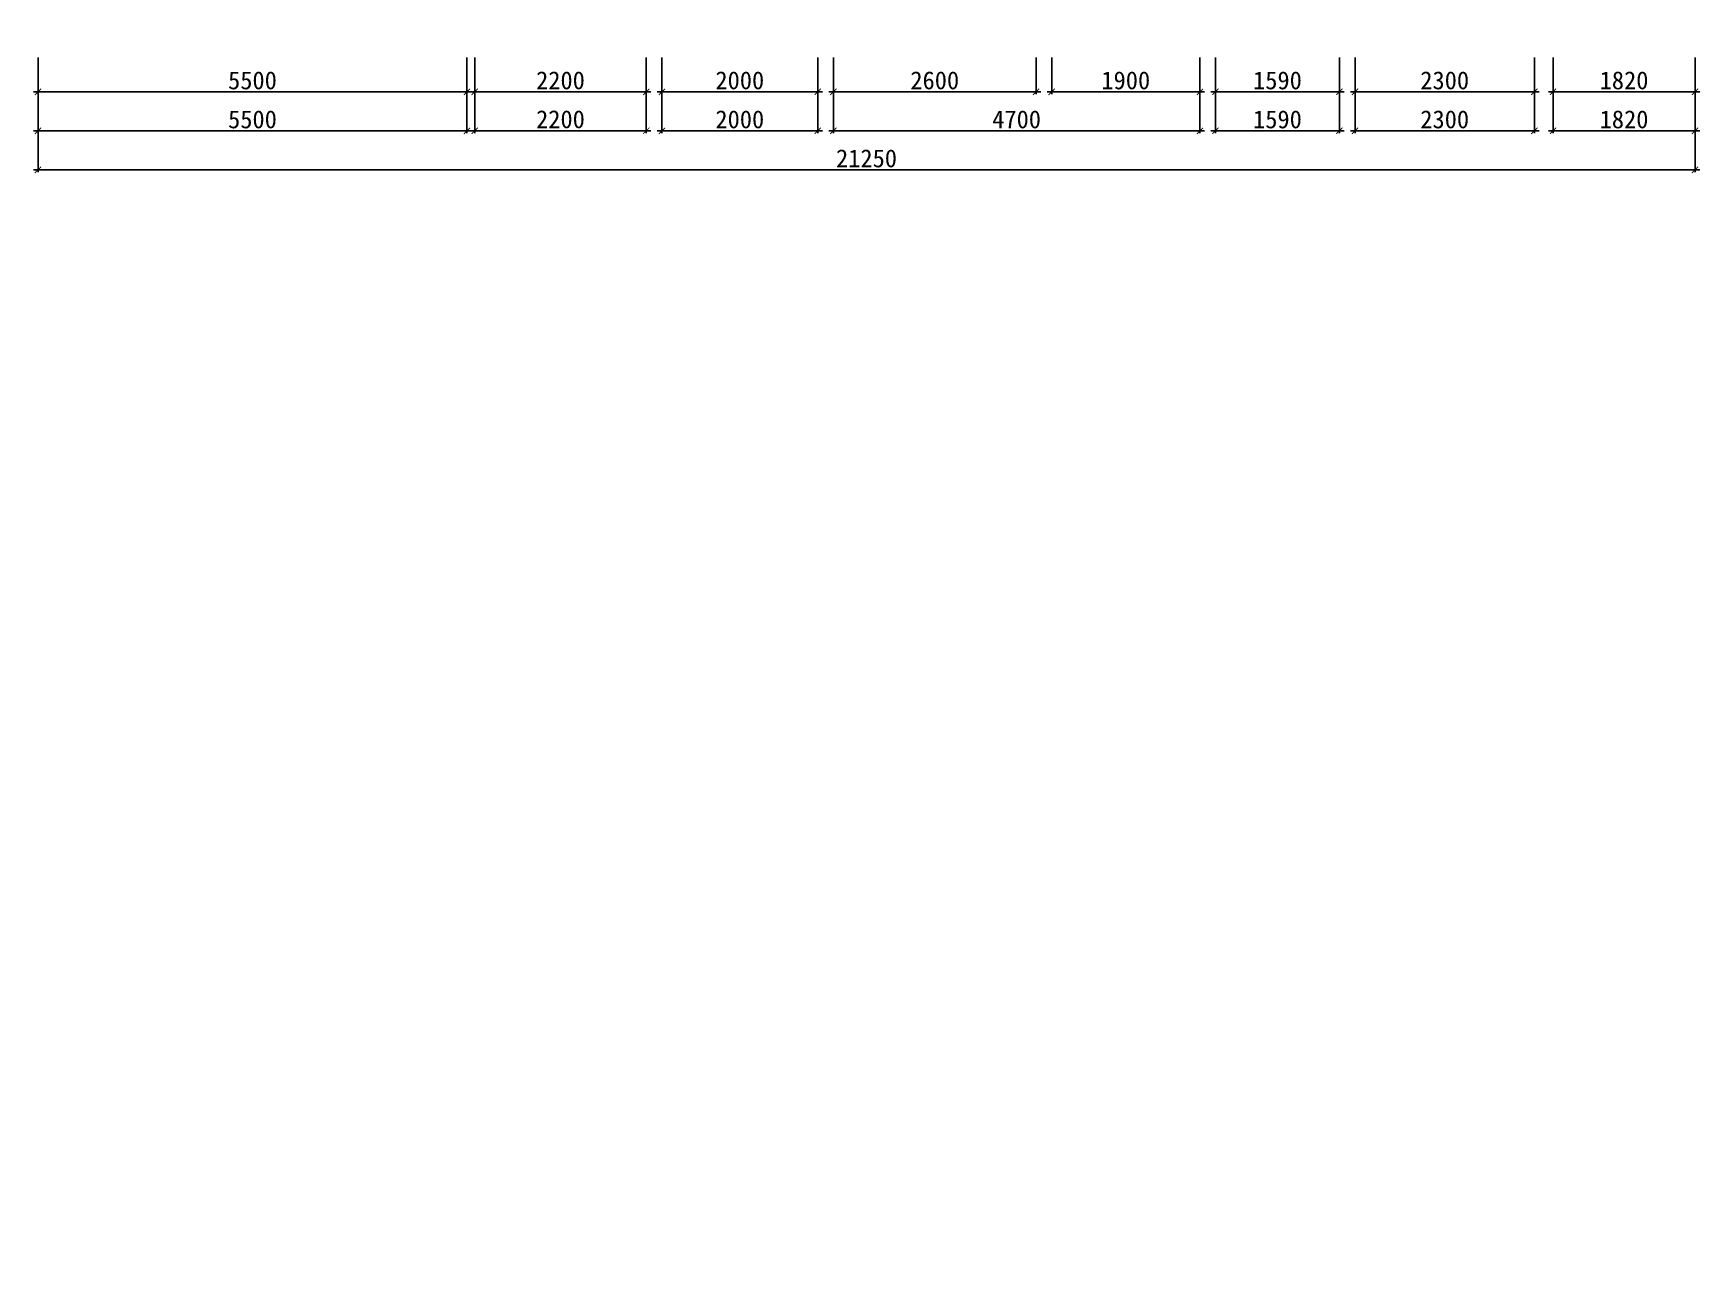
# Model space of a CAD drawing. Header units: millimetres. Extents: x -41640 to 3079702, y -5257903 to 68462.
# Drawn here: x -37631 to -16261, y 19306 to 35117 of the extents above; entities that cross this region are included whole.
import ezdxf

# ---------------------------------------------------------------- set-up
doc = ezdxf.new("R2010")
doc.units = ezdxf.units.MM
doc.header["$LTSCALE"] = 10
doc.layers.get('0').update_dxf_attribs({"color": 255})
doc.layers.get('Defpoints').update_dxf_attribs({"color": 255})
doc.styles.add('(图框)宋体', font='', dxfattribs={"width": 0.8})
doc.styles.get("Standard").update_dxf_attribs({"font": ''})
doc.styles.add('邓林', font='simhei.ttf')
doc.styles.get('(图框)宋体').set_extended_font_data('SimSun')
doc.styles.get('Standard').set_extended_font_data('SimSun')
doc.dimstyles.get("Standard").update_dxf_attribs({"dimtxt": 0.18, "dimasz": 0.18, "dimexe": 0.18, "dimexo": 0.0625, "dimgap": 0.09, "dimtad": 0, "dimtih": 1, "dimtoh": 1, "dimdec": 4, "dimzin": 0, "dimdsep": 46, "dimtxsty": 'Standard', "dimcen": 0.09, "dimadec": 0, "dimazin": 0, "dimtfac": 1, "dimtdec": 4, "dimtofl": 0, "dimtmove": 0, "dimatfit": 3, "dimfxl": 1, "dimtolj": 1, "dimtzin": 0, "dimarcsym": 0})

# ---------------------------------------------------------------- blocks, each defined once
blk = doc.blocks.new('_ArchTick')
at = {"color": 0, "linetype": 'ByBlock', "const_width": 0.15}
blk.add_lwpolyline([(-0.5, -0.5), (0.5, 0.5)], dxfattribs=at)
blk = doc.blocks.new('*D483')
at = {"color": 8, "lineweight": -2}
for p, q in [((-37571, 34807), (-37571, 34337)), ((-32071, 34807), (-32071, 34337)), ((-37631, 34367), (-32011, 34367))]:
    blk.add_line(p, q, dxfattribs=at)
at = {"layer": 'Defpoints', "color": 0, "lineweight": 30}
for p in [(-37571, 34867, 0), (-32071, 34867, 0), (-32071, 34367)]:
    blk.add_point(p, dxfattribs=at)
at = {"color": 8, "lineweight": -2, "xscale": 80, "yscale": 80, "zscale": 80, "rotation": 180}
blk.add_blockref('_ArchTick', (-37571, 34367), dxfattribs=at)
at = {"color": 8, "lineweight": -2, "xscale": 80, "yscale": 80, "zscale": 80}
blk.add_blockref('_ArchTick', (-32071, 34367), dxfattribs=at)
at = {"color": 45, "insert": (-34821, 34513), "char_height": 230, "attachment_point": 5, "style": '邓林', "bg_fill": 3, "box_fill_scale": 1.1, "bg_fill_color": 256, "bg_fill_true_color": 13158600, "bg_fill_transparency": 14507692}
blk.add_mtext('5500', dxfattribs=at)
blk = doc.blocks.new('_Dot')
at = {"color": 0, "linetype": 'ByBlock', "lineweight": -2}
blk.add_line((-0.5, 0), (-1, 0), dxfattribs=at)
at = {"color": 0, "linetype": 'ByBlock', "const_width": 0.5}
blk.add_lwpolyline([(-0.25, 0, 1), (0.25, 0, 1)], format="xyb", close=True, dxfattribs=at)
blk = doc.blocks.new('DOT')
at = {"color": 0, "linetype": 'ByBlock'}
blk.add_line((-0.35, 0), (-1, 0), dxfattribs=at)
at = {"color": 0, "linetype": 'ByBlock', "const_width": 0.35}
blk.add_lwpolyline([(-0.175, 0, 1), (0.175, 0, 1)], format="xyb", close=True, dxfattribs=at)
blk = doc.blocks.new('*D484')
at = {"color": 8, "lineweight": -2}
for p, q in [((-31971, 34807), (-31971, 34337)), ((-29771, 34807), (-29771, 34337)), ((-32031, 34367), (-29711, 34367))]:
    blk.add_line(p, q, dxfattribs=at)
at = {"layer": 'Defpoints', "color": 0, "lineweight": 30}
for p in [(-31971, 34867, 0), (-29771, 34867, 0), (-29771, 34367)]:
    blk.add_point(p, dxfattribs=at)
at = {"color": 8, "lineweight": -2, "xscale": 80, "yscale": 80, "zscale": 80, "rotation": 180}
blk.add_blockref('_ArchTick', (-31971, 34367), dxfattribs=at)
at = {"color": 8, "lineweight": -2, "xscale": 80, "yscale": 80, "zscale": 80}
blk.add_blockref('_ArchTick', (-29771, 34367), dxfattribs=at)
at = {"color": 45, "insert": (-30871, 34513), "char_height": 230, "attachment_point": 5, "style": '邓林', "bg_fill": 3, "box_fill_scale": 1.1, "bg_fill_color": 256, "bg_fill_true_color": 13158600, "bg_fill_transparency": 5538004}
blk.add_mtext('2200', dxfattribs=at)
blk = doc.blocks.new('*D485')
at = {"color": 8, "lineweight": -2}
for p, q in [((-29571, 34807), (-29571, 34337)), ((-27571, 34807), (-27571, 34337)), ((-29631, 34367), (-27511, 34367))]:
    blk.add_line(p, q, dxfattribs=at)
at = {"layer": 'Defpoints', "color": 0, "lineweight": 30}
for p in [(-29571, 34867, 0), (-27571, 34867, 0), (-27571, 34367)]:
    blk.add_point(p, dxfattribs=at)
at = {"color": 8, "lineweight": -2, "xscale": 80, "yscale": 80, "zscale": 80, "rotation": 180}
blk.add_blockref('_ArchTick', (-29571, 34367), dxfattribs=at)
at = {"color": 8, "lineweight": -2, "xscale": 80, "yscale": 80, "zscale": 80}
blk.add_blockref('_ArchTick', (-27571, 34367), dxfattribs=at)
at = {"color": 45, "insert": (-28571, 34513), "char_height": 230, "attachment_point": 5, "style": '邓林', "bg_fill": 3, "box_fill_scale": 1.1, "bg_fill_color": 256, "bg_fill_true_color": 13158600, "bg_fill_transparency": 14486592}
blk.add_mtext('2000', dxfattribs=at)
blk = doc.blocks.new('*D486')
at = {"color": 8, "lineweight": -2}
for p, q in [((-22471, 34807), (-22471, 34337)), ((-20881, 34807), (-20881, 34337)), ((-22531, 34367), (-20821, 34367))]:
    blk.add_line(p, q, dxfattribs=at)
at = {"layer": 'Defpoints', "color": 0, "lineweight": 30}
for p in [(-22471, 34867, 0), (-20881, 34867, 0), (-20881, 34367)]:
    blk.add_point(p, dxfattribs=at)
at = {"color": 8, "lineweight": -2, "xscale": 80, "yscale": 80, "zscale": 80, "rotation": 180}
blk.add_blockref('_ArchTick', (-22471, 34367), dxfattribs=at)
at = {"color": 8, "lineweight": -2, "xscale": 80, "yscale": 80, "zscale": 80}
blk.add_blockref('_ArchTick', (-20881, 34367), dxfattribs=at)
at = {"color": 45, "insert": (-21676, 34513), "char_height": 230, "attachment_point": 5, "style": '邓林', "bg_fill": 3, "box_fill_scale": 1.1, "bg_fill_color": 256, "bg_fill_true_color": 13158600, "bg_fill_transparency": 5538004}
blk.add_mtext('1590', dxfattribs=at)
blk = doc.blocks.new('*D487')
at = {"color": 8, "lineweight": -2}
for p, q in [((-20681, 34807), (-20681, 34337)), ((-18381, 34807), (-18381, 34337)), ((-20741, 34367), (-18321, 34367))]:
    blk.add_line(p, q, dxfattribs=at)
at = {"layer": 'Defpoints', "color": 0, "lineweight": 30}
for p in [(-20681, 34867, 0), (-18381, 34867, 0), (-18381, 34367)]:
    blk.add_point(p, dxfattribs=at)
at = {"color": 8, "lineweight": -2, "xscale": 80, "yscale": 80, "zscale": 80, "rotation": 180}
blk.add_blockref('_ArchTick', (-20681, 34367), dxfattribs=at)
at = {"color": 8, "lineweight": -2, "xscale": 80, "yscale": 80, "zscale": 80}
blk.add_blockref('_ArchTick', (-18381, 34367), dxfattribs=at)
at = {"color": 45, "insert": (-19531, 34513), "char_height": 230, "attachment_point": 5, "style": '邓林', "bg_fill": 3, "box_fill_scale": 1.1, "bg_fill_color": 256, "bg_fill_true_color": 13158600, "bg_fill_transparency": 0}
blk.add_mtext('2300', dxfattribs=at)
blk = doc.blocks.new('*D488')
at = {"color": 8, "lineweight": -2}
for p, q in [((-18141, 34807), (-18141, 34337)), ((-16321, 34807), (-16321, 34337)), ((-18201, 34367), (-16261, 34367))]:
    blk.add_line(p, q, dxfattribs=at)
at = {"layer": 'Defpoints', "color": 0, "lineweight": 30}
for p in [(-18141, 34867, 0), (-16321, 34867, 0), (-16321, 34367)]:
    blk.add_point(p, dxfattribs=at)
at = {"color": 8, "lineweight": -2, "xscale": 80, "yscale": 80, "zscale": 80, "rotation": 180}
blk.add_blockref('_ArchTick', (-18141, 34367), dxfattribs=at)
at = {"color": 8, "lineweight": -2, "xscale": 80, "yscale": 80, "zscale": 80}
blk.add_blockref('_ArchTick', (-16321, 34367), dxfattribs=at)
at = {"color": 45, "insert": (-17231, 34513), "char_height": 230, "attachment_point": 5, "style": '邓林', "bg_fill": 3, "box_fill_scale": 1.1, "bg_fill_color": 256, "bg_fill_true_color": 13158600, "bg_fill_transparency": 0}
blk.add_mtext('1820', dxfattribs=at)
blk = doc.blocks.new('*D489')
at = {"color": 8, "lineweight": -2}
for p, q in [((-27371, 34807), (-27371, 34337)), ((-24771, 34807), (-24771, 34337)), ((-27431, 34367), (-24711, 34367))]:
    blk.add_line(p, q, dxfattribs=at)
at = {"layer": 'Defpoints', "color": 0, "lineweight": 30}
for p in [(-27371, 34867, 0), (-24771, 34867, 0), (-24771, 34367)]:
    blk.add_point(p, dxfattribs=at)
at = {"color": 8, "lineweight": -2, "xscale": 80, "yscale": 80, "zscale": 80, "rotation": 180}
blk.add_blockref('_ArchTick', (-27371, 34367), dxfattribs=at)
at = {"color": 8, "lineweight": -2, "xscale": 80, "yscale": 80, "zscale": 80}
blk.add_blockref('_ArchTick', (-24771, 34367), dxfattribs=at)
at = {"color": 45, "insert": (-26071, 34513), "char_height": 230, "attachment_point": 5, "style": '邓林', "bg_fill": 3, "box_fill_scale": 1.1, "bg_fill_color": 256, "bg_fill_true_color": 13158600, "bg_fill_transparency": 14096460}
blk.add_mtext('2600', dxfattribs=at)
blk = doc.blocks.new('*D490')
at = {"color": 8, "lineweight": -2}
for p, q in [((-24571, 34807), (-24571, 34337)), ((-22671, 34807), (-22671, 34337)), ((-24631, 34367), (-22611, 34367))]:
    blk.add_line(p, q, dxfattribs=at)
at = {"layer": 'Defpoints', "color": 0, "lineweight": 30}
for p in [(-24571, 34867, 0), (-22671, 34867, 0), (-22671, 34367)]:
    blk.add_point(p, dxfattribs=at)
at = {"color": 8, "lineweight": -2, "xscale": 80, "yscale": 80, "zscale": 80, "rotation": 180}
blk.add_blockref('_ArchTick', (-24571, 34367), dxfattribs=at)
at = {"color": 8, "lineweight": -2, "xscale": 80, "yscale": 80, "zscale": 80}
blk.add_blockref('_ArchTick', (-22671, 34367), dxfattribs=at)
at = {"color": 45, "insert": (-23621, 34513), "char_height": 230, "attachment_point": 5, "style": '邓林', "bg_fill": 3, "box_fill_scale": 1.1, "bg_fill_color": 256, "bg_fill_true_color": 13158600, "bg_fill_transparency": 5771424}
blk.add_mtext('1900', dxfattribs=at)
blk = doc.blocks.new('*D491')
at = {"color": 8, "lineweight": -2}
for p, q in [((-37571, 34807), (-37571, 33837)), ((-32071, 34807), (-32071, 33837)), ((-37631, 33867), (-32011, 33867))]:
    blk.add_line(p, q, dxfattribs=at)
at = {"layer": 'Defpoints', "color": 0, "lineweight": 30}
for p in [(-37571, 34867, 0), (-32071, 34867, 0), (-32071, 33867)]:
    blk.add_point(p, dxfattribs=at)
at = {"color": 8, "lineweight": -2, "xscale": 80, "yscale": 80, "zscale": 80, "rotation": 180}
blk.add_blockref('_ArchTick', (-37571, 33867), dxfattribs=at)
at = {"color": 8, "lineweight": -2, "xscale": 80, "yscale": 80, "zscale": 80}
blk.add_blockref('_ArchTick', (-32071, 33867), dxfattribs=at)
at = {"color": 45, "insert": (-34821, 34013), "char_height": 230, "attachment_point": 5, "style": '邓林', "bg_fill": 3, "box_fill_scale": 1.1, "bg_fill_color": 256, "bg_fill_true_color": 13158600, "bg_fill_transparency": 14096460}
blk.add_mtext('5500', dxfattribs=at)
blk = doc.blocks.new('*D492')
at = {"color": 8, "lineweight": -2}
for p, q in [((-31971, 34707), (-31971, 33838)), ((-29771, 34707), (-29771, 33838)), ((-32031, 33868), (-29711, 33868))]:
    blk.add_line(p, q, dxfattribs=at)
at = {"layer": 'Defpoints', "color": 0, "lineweight": 30}
for p in [(-31971, 34767, 0), (-29771, 34767, 0), (-29771, 33868)]:
    blk.add_point(p, dxfattribs=at)
at = {"color": 8, "lineweight": -2, "xscale": 80, "yscale": 80, "zscale": 80, "rotation": 180}
blk.add_blockref('_ArchTick', (-31971, 33868), dxfattribs=at)
at = {"color": 8, "lineweight": -2, "xscale": 80, "yscale": 80, "zscale": 80}
blk.add_blockref('_ArchTick', (-29771, 33868), dxfattribs=at)
at = {"color": 45, "insert": (-30871, 34014), "char_height": 230, "attachment_point": 5, "style": '邓林', "bg_fill": 3, "box_fill_scale": 1.1, "bg_fill_color": 256, "bg_fill_true_color": 13158600, "bg_fill_transparency": 12750096}
blk.add_mtext('2200', dxfattribs=at)
blk = doc.blocks.new('*D493')
at = {"color": 8, "lineweight": -2}
for p, q in [((-29571, 34807), (-29571, 33837)), ((-27571, 34807), (-27571, 33837)), ((-29631, 33867), (-27511, 33867))]:
    blk.add_line(p, q, dxfattribs=at)
at = {"layer": 'Defpoints', "color": 0, "lineweight": 30}
for p in [(-29571, 34867, 0), (-27571, 34867, 0), (-27571, 33867)]:
    blk.add_point(p, dxfattribs=at)
at = {"color": 8, "lineweight": -2, "xscale": 80, "yscale": 80, "zscale": 80, "rotation": 180}
blk.add_blockref('_ArchTick', (-29571, 33867), dxfattribs=at)
at = {"color": 8, "lineweight": -2, "xscale": 80, "yscale": 80, "zscale": 80}
blk.add_blockref('_ArchTick', (-27571, 33867), dxfattribs=at)
at = {"color": 45, "insert": (-28571, 34013), "char_height": 230, "attachment_point": 5, "style": '邓林', "bg_fill": 3, "box_fill_scale": 1.1, "bg_fill_color": 256, "bg_fill_true_color": 13158600, "bg_fill_transparency": 14522864}
blk.add_mtext('2000', dxfattribs=at)
blk = doc.blocks.new('*D494')
at = {"color": 8, "lineweight": -2}
for p, q in [((-27371, 34807), (-27371, 33837)), ((-22671, 34807), (-22671, 33837)), ((-27431, 33867), (-22611, 33867))]:
    blk.add_line(p, q, dxfattribs=at)
at = {"layer": 'Defpoints', "color": 0, "lineweight": 30}
for p in [(-27371, 34867, 0), (-22671, 34867, 0), (-22671, 33867)]:
    blk.add_point(p, dxfattribs=at)
at = {"color": 8, "lineweight": -2, "xscale": 80, "yscale": 80, "zscale": 80, "rotation": 180}
blk.add_blockref('_ArchTick', (-27371, 33867), dxfattribs=at)
at = {"color": 8, "lineweight": -2, "xscale": 80, "yscale": 80, "zscale": 80}
blk.add_blockref('_ArchTick', (-22671, 33867), dxfattribs=at)
at = {"color": 45, "insert": (-25021, 34013), "char_height": 230, "attachment_point": 5, "style": '邓林', "bg_fill": 3, "box_fill_scale": 1.1, "bg_fill_color": 256, "bg_fill_true_color": 13158600, "bg_fill_transparency": 14520384}
blk.add_mtext('4700', dxfattribs=at)
blk = doc.blocks.new('*D495')
at = {"color": 8, "lineweight": -2}
for p, q in [((-22471, 34807), (-22471, 33837)), ((-20881, 34807), (-20881, 33837)), ((-22531, 33867), (-20821, 33867))]:
    blk.add_line(p, q, dxfattribs=at)
at = {"layer": 'Defpoints', "color": 0, "lineweight": 30}
for p in [(-22471, 34867, 0), (-20881, 34867, 0), (-20881, 33867)]:
    blk.add_point(p, dxfattribs=at)
at = {"color": 8, "lineweight": -2, "xscale": 80, "yscale": 80, "zscale": 80, "rotation": 180}
blk.add_blockref('_ArchTick', (-22471, 33867), dxfattribs=at)
at = {"color": 8, "lineweight": -2, "xscale": 80, "yscale": 80, "zscale": 80}
blk.add_blockref('_ArchTick', (-20881, 33867), dxfattribs=at)
at = {"color": 45, "insert": (-21676, 34013), "char_height": 230, "attachment_point": 5, "style": '邓林', "bg_fill": 3, "box_fill_scale": 1.1, "bg_fill_color": 256, "bg_fill_true_color": 13158600, "bg_fill_transparency": 14517632}
blk.add_mtext('1590', dxfattribs=at)
blk = doc.blocks.new('*D496')
at = {"color": 8, "lineweight": -2}
for p, q in [((-20681, 34807), (-20681, 33837)), ((-18381, 34807), (-18381, 33837)), ((-20741, 33867), (-18321, 33867))]:
    blk.add_line(p, q, dxfattribs=at)
at = {"layer": 'Defpoints', "color": 0, "lineweight": 30}
for p in [(-20681, 34867, 0), (-18381, 34867, 0), (-18381, 33867)]:
    blk.add_point(p, dxfattribs=at)
at = {"color": 8, "lineweight": -2, "xscale": 80, "yscale": 80, "zscale": 80, "rotation": 180}
blk.add_blockref('_ArchTick', (-20681, 33867), dxfattribs=at)
at = {"color": 8, "lineweight": -2, "xscale": 80, "yscale": 80, "zscale": 80}
blk.add_blockref('_ArchTick', (-18381, 33867), dxfattribs=at)
at = {"color": 45, "insert": (-19531, 34013), "char_height": 230, "attachment_point": 5, "style": '邓林', "bg_fill": 3, "box_fill_scale": 1.1, "bg_fill_color": 256, "bg_fill_true_color": 13158600, "bg_fill_transparency": 14517632}
blk.add_mtext('2300', dxfattribs=at)
blk = doc.blocks.new('*D497')
at = {"color": 8, "lineweight": -2}
for p, q in [((-18141, 34807), (-18141, 33837)), ((-16321, 34807), (-16321, 33837)), ((-18201, 33867), (-16261, 33867))]:
    blk.add_line(p, q, dxfattribs=at)
at = {"layer": 'Defpoints', "color": 0, "lineweight": 30}
for p in [(-18141, 34867, 0), (-16321, 34867, 0), (-16321, 33867)]:
    blk.add_point(p, dxfattribs=at)
at = {"color": 8, "lineweight": -2, "xscale": 80, "yscale": 80, "zscale": 80, "rotation": 180}
blk.add_blockref('_ArchTick', (-18141, 33867), dxfattribs=at)
at = {"color": 8, "lineweight": -2, "xscale": 80, "yscale": 80, "zscale": 80}
blk.add_blockref('_ArchTick', (-16321, 33867), dxfattribs=at)
at = {"color": 45, "insert": (-17231, 34013), "char_height": 230, "attachment_point": 5, "style": '邓林', "bg_fill": 3, "box_fill_scale": 1.1, "bg_fill_color": 256, "bg_fill_true_color": 13158600, "bg_fill_transparency": 14534288}
blk.add_mtext('1820', dxfattribs=at)
blk = doc.blocks.new('*D498')
at = {"color": 8, "lineweight": -2}
for p, q in [((-37571, 34807), (-37571, 33337)), ((-16321, 34807), (-16321, 33337)), ((-37631, 33367), (-16261, 33367))]:
    blk.add_line(p, q, dxfattribs=at)
at = {"layer": 'Defpoints', "color": 0, "lineweight": 30}
for p in [(-37571, 34867, 0), (-16321, 34867, 0), (-16321, 33367)]:
    blk.add_point(p, dxfattribs=at)
at = {"color": 8, "lineweight": -2, "xscale": 80, "yscale": 80, "zscale": 80, "rotation": 180}
blk.add_blockref('_ArchTick', (-37571, 33367), dxfattribs=at)
at = {"color": 8, "lineweight": -2, "xscale": 80, "yscale": 80, "zscale": 80}
blk.add_blockref('_ArchTick', (-16321, 33367), dxfattribs=at)
at = {"color": 45, "insert": (-26946, 33513), "char_height": 230, "attachment_point": 5, "style": '邓林', "bg_fill": 3, "box_fill_scale": 1.1, "bg_fill_color": 256, "bg_fill_true_color": 13158600, "bg_fill_transparency": 5538520}
blk.add_mtext('21250', dxfattribs=at)
blk = doc.blocks.new('*D593')
at = {"color": 250, "lineweight": -2}
for p, q in [((-17381, 45262), (-16291, 45262)), ((-17351, 45112), (-17351, 45292)), ((-16321, 45137), (-16321, 45292))]:
    blk.add_line(p, q, dxfattribs=at)
at = {"layer": 'Defpoints', "color": 0, "lineweight": 30}
for p in [(-16321, 45262), (-16321, 45107), (-17351, -5248517)]:
    blk.add_point(p, dxfattribs=at)
at = {"color": 250, "lineweight": -2, "xscale": 30, "yscale": 30, "zscale": 30, "rotation": 180}
blk.add_blockref('_ArchTick', (-17351, 45262), dxfattribs=at)
at = {"color": 250, "lineweight": -2, "xscale": 30, "yscale": 30, "zscale": 30}
blk.add_blockref('_ArchTick', (-16321, 45262), dxfattribs=at)
at = {"color": 45, "insert": (-16836, 45357), "char_height": 150, "attachment_point": 5, "style": '(图框)宋体', "bg_fill": 3, "box_fill_scale": 1.1, "bg_fill_color": 256, "bg_fill_true_color": 13158600, "bg_fill_transparency": 15141344}
blk.add_mtext('1030', dxfattribs=at)
blk = doc.blocks.new('*D615')
at = {"color": 250, "lineweight": -2}
for p, q in [((-31021, 35822), (-30761, 35822)), ((-30991, 35751), (-30991, 35852)), ((-30791, 35672), (-30791, 35852))]:
    blk.add_line(p, q, dxfattribs=at)
at = {"layer": 'Defpoints', "color": 0, "lineweight": 30}
for p in [(-30991, 35721), (-30791, -5257903)]:
    blk.add_point(p, dxfattribs=at)
at = {"color": 45, "insert": (-30891, 35917), "char_height": 150, "attachment_point": 5, "style": '(图框)宋体', "bg_fill": 3, "box_fill_scale": 1.1, "bg_fill_color": 256, "bg_fill_true_color": 13158600, "bg_fill_transparency": 5547292}
blk.add_mtext('201', dxfattribs=at)
at = {"layer": 'Defpoints', "color": 0, "lineweight": 30}
blk.add_point((-30791, 35822), dxfattribs=at)
at = {"color": 250, "lineweight": -2, "xscale": 30, "yscale": 30, "zscale": 30, "rotation": 180}
blk.add_blockref('_ArchTick', (-30991, 35822), dxfattribs=at)
at = {"color": 250, "lineweight": -2, "xscale": 30, "yscale": 30, "zscale": 30}
blk.add_blockref('_ArchTick', (-30791, 35822), dxfattribs=at)

msp = doc.modelspace()

# ---------------------------------------------------------------- dimensions: what is measured, and where the dimension line sits
at = {"color": 45}
for base, p1, p2, picture, middle in [((-32071.3, 34367, 0), (-37571.3, 34867), (-32071.3, 34867), '*D483', (-34821.3, 34513.3, 0)), ((-20881.1, 34367, 0), (-22471.1, 34867), (-20881.1, 34867), '*D486', (-21676.1, 34513.3, 0)), ((-16321.1, 34367, 0), (-18141.1, 34867), (-16321.1, 34867), '*D488', (-17231.1, 34513.3, 0))]:
    dim = msp.add_linear_dim(base=base, p1=p1, p2=p2, dimstyle='Standard', override={"dimtxt": 230, "dimasz": 80, "dimexe": 30, "dimexo": 60, "dimgap": 30, "dimtad": 1, "dimtih": 0, "dimtoh": 0, "dimdec": 0, "dimzin": 8, "dimdsep": 44, "dimtxsty": '邓林', "dimblk": 'ArchTick', "dimcen": 2.5, "dimdle": 60, "dimclrd": 8, "dimclre": 8, "dimclrt": 45, "dimtdec": 0, "dimtofl": 1, "dimtmove": 1, "dimldrblk": 'Dot', "dimfxl": 5, "dimtfill": 1, "dimtolj": 0, "dimtzin": 8}, dxfattribs=at)
    dim.commit()
    dim.dimension.update_dxf_attribs({"geometry": picture, "text_midpoint": middle})

# ---------------------------------------------------------------- next in the draw order: dimensions: what is measured, and where the dimension line sits
for base, p1, p2, picture, middle in [((-29771.3, 34367, 0), (-31971.3, 34867), (-29771.3, 34867), '*D484', (-30871.3, 34513.3, 0)), ((-18381.1, 34367, 0), (-20681.1, 34867), (-18381.1, 34867), '*D487', (-19531.1, 34513.3, 0)), ((-16321.1, 33867, 0), (-18141.1, 34867), (-16321.1, 34867), '*D497', (-17231.1, 34013.3, 0))]:
    dim = msp.add_linear_dim(base=base, p1=p1, p2=p2, dimstyle='Standard', override={"dimtxt": 230, "dimasz": 80, "dimexe": 30, "dimexo": 60, "dimgap": 30, "dimtad": 1, "dimtih": 0, "dimtoh": 0, "dimdec": 0, "dimzin": 8, "dimdsep": 44, "dimtxsty": '邓林', "dimblk": 'ArchTick', "dimcen": 2.5, "dimdle": 60, "dimclrd": 8, "dimclre": 8, "dimclrt": 45, "dimtdec": 0, "dimtofl": 1, "dimtmove": 1, "dimldrblk": 'Dot', "dimfxl": 5, "dimtfill": 1, "dimtolj": 0, "dimtzin": 8}, dxfattribs=at)
    dim.commit()
    dim.dimension.update_dxf_attribs({"geometry": picture, "text_midpoint": middle})

# ---------------------------------------------------------------- next in the draw order: dimensions: what is measured, and where the dimension line sits
for base, p1, p2, picture, middle in [((-32071.3, 33867, 0), (-37571.3, 34867), (-32071.3, 34867), '*D491', (-34821.3, 34013.3, 0)), ((-27571.1, 34367, 0), (-29571.3, 34867), (-27571.1, 34867), '*D485', (-28571.2, 34513.3, 0))]:
    dim = msp.add_linear_dim(base=base, p1=p1, p2=p2, dimstyle='Standard', override={"dimtxt": 230, "dimasz": 80, "dimexe": 30, "dimexo": 60, "dimgap": 30, "dimtad": 1, "dimtih": 0, "dimtoh": 0, "dimdec": 0, "dimzin": 8, "dimdsep": 44, "dimtxsty": '邓林', "dimblk": 'ArchTick', "dimcen": 2.5, "dimdle": 60, "dimclrd": 8, "dimclre": 8, "dimclrt": 45, "dimtdec": 0, "dimtofl": 1, "dimtmove": 1, "dimldrblk": 'Dot', "dimfxl": 5, "dimtfill": 1, "dimtolj": 0, "dimtzin": 8}, dxfattribs=at)
    dim.commit()
    dim.dimension.update_dxf_attribs({"geometry": picture, "text_midpoint": middle})

# ---------------------------------------------------------------- next in the draw order: dimensions: what is measured, and where the dimension line sits
for base, p1, p2, picture, middle in [((-24771.1, 34367, 0), (-27371.1, 34867), (-24771.1, 34867), '*D489', (-26071.1, 34513.3, 0)), ((-29771.3, 33867.7, 0), (-31971.3, 34767), (-29771.3, 34767), '*D492', (-30871.3, 34014, 0))]:
    dim = msp.add_linear_dim(base=base, p1=p1, p2=p2, dimstyle='Standard', override={"dimtxt": 230, "dimasz": 80, "dimexe": 30, "dimexo": 60, "dimgap": 30, "dimtad": 1, "dimtih": 0, "dimtoh": 0, "dimdec": 0, "dimzin": 8, "dimdsep": 44, "dimtxsty": '邓林', "dimblk": 'ArchTick', "dimcen": 2.5, "dimdle": 60, "dimclrd": 8, "dimclre": 8, "dimclrt": 45, "dimtdec": 0, "dimtofl": 1, "dimtmove": 1, "dimldrblk": 'Dot', "dimfxl": 5, "dimtfill": 1, "dimtolj": 0, "dimtzin": 8}, dxfattribs=at)
    dim.commit()
    dim.dimension.update_dxf_attribs({"geometry": picture, "text_midpoint": middle})

# ---------------------------------------------------------------- next in the draw order: dimensions: what is measured, and where the dimension line sits
for base, p1, p2, picture, middle in [((-27571.1, 33867, 0), (-29571.3, 34867), (-27571.1, 34867), '*D493', (-28571.2, 34013.3, 0)), ((-22671.1, 34367, 0), (-24571.1, 34867), (-22671.1, 34867), '*D490', (-23621.1, 34513.3, 0))]:
    dim = msp.add_linear_dim(base=base, p1=p1, p2=p2, dimstyle='Standard', override={"dimtxt": 230, "dimasz": 80, "dimexe": 30, "dimexo": 60, "dimgap": 30, "dimtad": 1, "dimtih": 0, "dimtoh": 0, "dimdec": 0, "dimzin": 8, "dimdsep": 44, "dimtxsty": '邓林', "dimblk": 'ArchTick', "dimcen": 2.5, "dimdle": 60, "dimclrd": 8, "dimclre": 8, "dimclrt": 45, "dimtdec": 0, "dimtofl": 1, "dimtmove": 1, "dimldrblk": 'Dot', "dimfxl": 5, "dimtfill": 1, "dimtolj": 0, "dimtzin": 8}, dxfattribs=at)
    dim.commit()
    dim.dimension.update_dxf_attribs({"geometry": picture, "text_midpoint": middle})

# ---------------------------------------------------------------- next in the draw order: dimensions: what is measured, and where the dimension line sits
dim = msp.add_linear_dim(base=(-22671.1, 33867, 0), p1=(-27371.1, 34867), p2=(-22671.1, 34867), dimstyle='Standard', override={"dimtxt": 230, "dimasz": 80, "dimexe": 30, "dimexo": 60, "dimgap": 30, "dimtad": 1, "dimtih": 0, "dimtoh": 0, "dimdec": 0, "dimzin": 8, "dimdsep": 44, "dimtxsty": '邓林', "dimblk": 'ArchTick', "dimcen": 2.5, "dimdle": 60, "dimclrd": 8, "dimclre": 8, "dimclrt": 45, "dimtdec": 0, "dimtofl": 1, "dimtmove": 1, "dimldrblk": 'Dot', "dimfxl": 5, "dimtfill": 1, "dimtolj": 0, "dimtzin": 8}, dxfattribs=at)
dim.commit()
dim.dimension.update_dxf_attribs({"geometry": '*D494', "text_midpoint": (-25021.1, 34013.3, 0)})

# ---------------------------------------------------------------- next in the draw order: dimensions: what is measured, and where the dimension line sits
dim = msp.add_linear_dim(base=(-20881.1, 33867, 0), p1=(-22471.1, 34867), p2=(-20881.1, 34867), dimstyle='Standard', override={"dimtxt": 230, "dimasz": 80, "dimexe": 30, "dimexo": 60, "dimgap": 30, "dimtad": 1, "dimtih": 0, "dimtoh": 0, "dimdec": 0, "dimzin": 8, "dimdsep": 44, "dimtxsty": '邓林', "dimblk": 'ArchTick', "dimcen": 2.5, "dimdle": 60, "dimclrd": 8, "dimclre": 8, "dimclrt": 45, "dimtdec": 0, "dimtofl": 1, "dimtmove": 1, "dimldrblk": 'Dot', "dimfxl": 5, "dimtfill": 1, "dimtolj": 0, "dimtzin": 8}, dxfattribs=at)
dim.commit()
dim.dimension.update_dxf_attribs({"geometry": '*D495', "text_midpoint": (-21676.1, 34013.3, 0)})

# ---------------------------------------------------------------- next in the draw order: dimensions: what is measured, and where the dimension line sits
dim = msp.add_linear_dim(base=(-18381.1, 33867, 0), p1=(-20681.1, 34867), p2=(-18381.1, 34867), dimstyle='Standard', override={"dimtxt": 230, "dimasz": 80, "dimexe": 30, "dimexo": 60, "dimgap": 30, "dimtad": 1, "dimtih": 0, "dimtoh": 0, "dimdec": 0, "dimzin": 8, "dimdsep": 44, "dimtxsty": '邓林', "dimblk": 'ArchTick', "dimcen": 2.5, "dimdle": 60, "dimclrd": 8, "dimclre": 8, "dimclrt": 45, "dimtdec": 0, "dimtofl": 1, "dimtmove": 1, "dimldrblk": 'Dot', "dimfxl": 5, "dimtfill": 1, "dimtolj": 0, "dimtzin": 8}, dxfattribs=at)
dim.commit()
dim.dimension.update_dxf_attribs({"geometry": '*D496', "text_midpoint": (-19531.1, 34013.3, 0)})

# ---------------------------------------------------------------- next in the draw order: dimensions: what is measured, and where the dimension line sits
dim = msp.add_linear_dim(base=(-16321.1, 33367, 0), p1=(-37571.3, 34867), p2=(-16321.1, 34867), dimstyle='Standard', override={"dimtxt": 230, "dimasz": 80, "dimexe": 30, "dimexo": 60, "dimgap": 30, "dimtad": 1, "dimtih": 0, "dimtoh": 0, "dimdec": 0, "dimzin": 8, "dimdsep": 44, "dimtxsty": '邓林', "dimblk": 'ArchTick', "dimcen": 2.5, "dimdle": 60, "dimclrd": 8, "dimclre": 8, "dimclrt": 45, "dimtdec": 0, "dimtofl": 1, "dimtmove": 1, "dimldrblk": 'Dot', "dimfxl": 5, "dimtfill": 1, "dimtolj": 0, "dimtzin": 8}, dxfattribs=at)
dim.commit()
dim.dimension.update_dxf_attribs({"geometry": '*D498', "text_midpoint": (-26946.2, 33513.3, 0)})

# ---------------------------------------------------------------- next in the draw order: dimensions: what is measured, and where the dimension line sits
at = {"color": 250}
dim = msp.add_linear_dim(base=(-16321.1, 45261.9), p1=(-17351.1, -5248517.4), p2=(-16321.1, 45107), dimstyle='Standard', override={"dimtxt": 150, "dimasz": 30, "dimexe": 30, "dimexo": 30, "dimgap": 20, "dimtad": 1, "dimtih": 0, "dimtoh": 0, "dimdec": 0, "dimzin": 8, "dimdsep": 44, "dimtxsty": '(图框)宋体', "dimblk": 'ArchTick', "dimcen": 0.6, "dimdle": 30, "dimclrd": 250, "dimclre": 250, "dimclrt": 45, "dimtdec": 0, "dimtofl": 1, "dimtmove": 1, "dimldrblk": 'DOT', "dimfxl": 150, "dimfxlon": 1, "dimtfill": 1, "dimtolj": 0, "dimtzin": 8, "dimarcsym": 1}, dxfattribs=at)
dim.commit()
dim.dimension.update_dxf_attribs({"geometry": '*D593', "text_midpoint": (-16836.1, 45356.9)})
dim = msp.add_linear_dim(base=(-30790.7, 35822), p1=(-30991.3, 35721.3), p2=(-30790.7, -5257903.1), dimstyle='Standard', override={"dimtxt": 150, "dimasz": 30, "dimexe": 30, "dimexo": 30, "dimgap": 20, "dimtad": 1, "dimtih": 0, "dimtoh": 0, "dimdec": 0, "dimzin": 8, "dimdsep": 44, "dimtxsty": '(图框)宋体', "dimblk": 'ArchTick', "dimcen": 0.6, "dimdle": 30, "dimclrd": 250, "dimclre": 250, "dimclrt": 45, "dimtdec": 0, "dimtofl": 1, "dimtmove": 1, "dimldrblk": 'DOT', "dimfxl": 150, "dimfxlon": 1, "dimtfill": 1, "dimtolj": 0, "dimtzin": 8, "dimarcsym": 1}, dxfattribs=at)
dim.commit()
dim.dimension.update_dxf_attribs({"geometry": '*D615', "text_midpoint": (-30891, 35822), "dimtype": 160})

doc.saveas('drawing.dxf')
